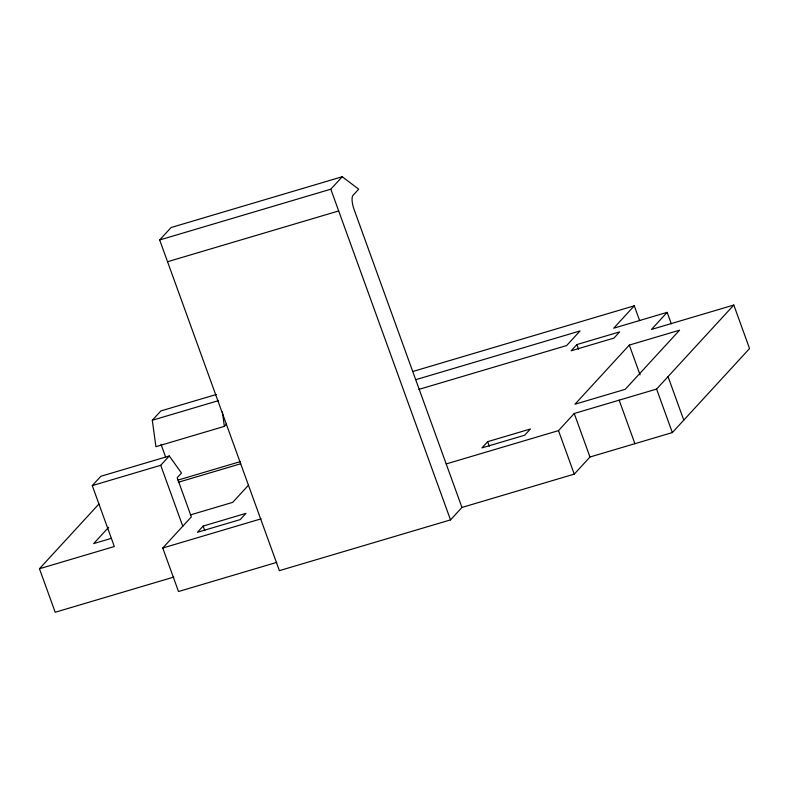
<?xml version="1.0" encoding="UTF-8"?>
<svg xmlns="http://www.w3.org/2000/svg" width="789" height="789" viewBox="0 0 789 789"><rect width="100%" height="100%" fill="white"/><g stroke="black" fill="none" stroke-linecap="round" stroke-linejoin="round"><path stroke-width="1.18" d="M159.674 239.964L171.105 227.518L342.239 176.746L358.699 189.163L352.979 195.396A11.746 3.689 73.5 0 0 354.054 209.381L461.95 507.445L450.509 519.892L279.375 570.654L159.674 239.964L330.808 189.192L342.239 176.746M173.856 577.055L55.2 612.254L39.45 568.741L114.326 546.53L92.274 485.61L100.844 476.28L169.3 455.973L181.47 473.055L177.18 477.73L191.352 516.884L162.761 548.01L178.511 591.523L276.781 562.37M226.502 424.038L224.362 426.376L155.906 446.682L152.316 420.251L160.897 410.921L216.364 394.461M39.45 568.741L98.98 503.944M92.274 485.61L160.719 465.303L169.3 455.973M108.645 527.299L93.674 543.601L111.348 538.354M203.148 526.066L197.428 532.289L240.211 519.596L245.931 513.373L203.148 526.066L204.805 530.642M248.525 485.146L232.716 502.356L190.297 514.941M487.661 441.672L481.941 447.896L524.724 435.203L530.445 428.979L487.661 441.672L489.318 446.249M576.877 344.566L571.157 350.789L613.941 338.096L619.661 331.873L576.877 344.566L578.534 349.142M639.662 320.689L634.277 305.807L613.684 328.214L667.169 312.345L671.311 323.796M629.306 345.089L574.974 404.224L625.243 389.312L679.576 330.177L629.306 345.089L640.086 374.864M446.199 463.932L558.504 430.616L574.234 413.495L656.596 389.066L733.8 305.037L749.55 348.551L672.346 432.579L589.985 457.009L574.254 474.13L461.95 507.445M667.169 312.345L651.438 329.467L733.8 305.037M167.544 261.721L338.678 210.949M152.316 420.251L218.415 400.654M412.677 371.54L634.277 305.807M415.823 379.667L580.053 330.946L566.61 345.572L418.929 389.381M177.91 480.126L240.467 461.565M178.314 482.266L240.763 463.745M162.761 548.01L261.031 518.856M668.027 376.619L683.777 420.133M656.596 389.066L672.346 432.579M619.158 400.171L634.908 443.684M574.234 413.495L589.985 457.009M558.504 430.616L574.254 474.13M330.808 189.192L450.509 519.892M161.025 444.315L165.611 456.989M160.719 465.303L182.772 526.224M222.399 411.957L224.362 426.376"/></g></svg>
